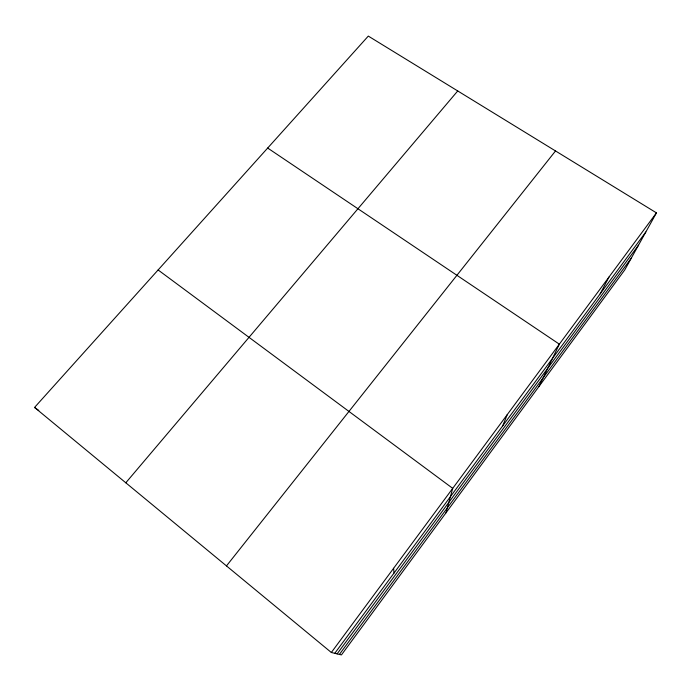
<?xml version="1.0" encoding="UTF-8"?>
<svg xmlns="http://www.w3.org/2000/svg" width="691" height="691" viewBox="0 0 691 691"><rect width="100%" height="100%" fill="white"/><g stroke="black" fill="none" stroke-linecap="round" stroke-linejoin="round"><path stroke-width="1.04" d="M445.963 512.877L452.717 488.356L158.109 269.956M502.633 425.95L507.306 414.54M539.023 386.416L559.347 344.17L267.676 148.047M600.185 293.813L609.004 277.022M656.45 212.871L624.802 269.844L341.44 654.913L331.335 652.494L34.55 407.44L368.303 36.087L656.45 212.871L331.335 652.494M334.764 653.315L645.835 231.986M337.122 653.876L638.467 245.245M339.393 654.42L631.332 258.097M226.467 565.912L555.521 150.949M125.805 482.793L457.727 90.953M34.55 407.44L38.774 410.445M393.594 568.296L394.025 573.046"/></g></svg>
